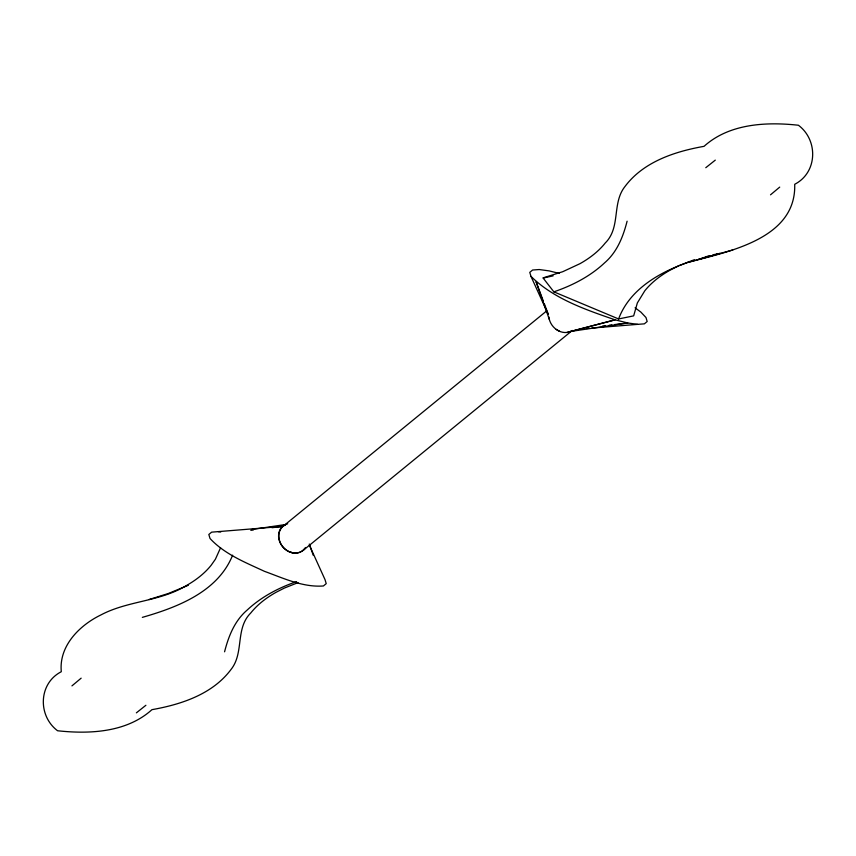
<?xml version="1.0" encoding="UTF-8"?>
<svg xmlns="http://www.w3.org/2000/svg" width="856" height="856" viewBox="0 0 856 856"><rect width="100%" height="100%" fill="white"/><g stroke="black" fill="none" stroke-linecap="round" stroke-linejoin="round"><path stroke-width="1.28" d="M220.581 547.744L215.402 559.225L211.229 565.163A257.142 115.143 14.3 0 1 185.977 585.793C159.772 601.693 127.672 600.687 100.837 614.972C79.394 625.383 58.764 646.055 61.3 671.714C38.413 683.42 37.621 715.798 57.577 730.757C89.698 734.266 126.763 732.447 151.94 709.667C181.183 704.488 212.534 694.248 231.013 669.488C244.356 652.796 234.983 628.572 250.797 612.95A257.142 115.143 14.3 0 1 276.06 592.309L284.31 588.093L298.049 582.626M224.572 651.801C228.541 636.275 234.587 620.803 247.181 610.05C261.198 596.921 278.542 587.826 296.593 581.598M627.106 221.19C623.136 236.716 617.09 252.188 604.486 262.942C590.159 276.381 572.332 285.53 553.853 291.843L543.025 277.9L562.745 271.705L579.951 263.691A257.142 115.143 14.3 0 0 605.203 243.051C621.028 227.429 611.644 203.204 624.987 186.512C643.466 161.752 674.817 151.512 704.06 146.333C729.237 123.553 766.302 121.734 798.423 125.243C818.379 140.202 817.587 172.58 794.7 184.286C796.487 239.166 727.696 251.707 687.732 262.471C659.409 272.294 629.545 289.392 618.599 318.956L553.853 291.843M232.618 555.18C217.948 591.817 177.438 607.289 142.342 617.369M71.947 685.881L81.149 678.166M779.72 187.111L770.518 194.826M705.772 167.712L715.295 160.126M145.894 705.28L136.371 712.855M282.887 526.451L546.652 310.942M303.388 550.205L572.322 330.47M678.284 265.981L670.023 270.207A257.142 115.143 14.3 0 0 644.771 290.837L637.346 302.949L633.665 315.864L618.599 318.956M188.363 585.258L168.268 593.529L149.019 599.542M679.407 265.51L694.409 259.689M709.324 255.623L698.753 259.357L732.8 249.973M687.732 262.471L720.249 253.365L712.995 254.799M567.057 332.428L615.122 319.834L627.769 322.98L637.741 324.349L644.365 323.846L647.168 321.514L645.98 317.512L640.866 312.098L635.077 307.807M548.867 316.923A15.686 13.322 50.7 0 0 570.481 331.475L615.122 319.834C585.44 309.637 553.757 298.798 530.977 276.37L529.778 272.358L532.593 270.025L539.205 269.533L549.178 270.903L559.3 273.417M553.126 275.867L543.293 278.018M570.481 331.475L627.769 322.98L614.512 324.585M251.664 529.543L285.519 524.525M602.581 326.04L605.235 325.719M609.205 325.237L611.858 324.916M250.765 530.281L253.419 529.96M271.983 527.713L282.587 526.419L211.635 532.154L208.832 534.486L210.02 538.488C224.604 554.249 245.319 562.392 264.397 571.305C283.304 578.142 302.853 587.516 323.408 585.975L326.222 583.642L325.023 579.63L309.369 545.122M586.542 328.511L589.163 328.297M591.785 328.083L637.741 324.349M218.259 531.651L220.752 531.993M289.424 551.853L293.137 552.89M556.165 329.367L559.642 331.336M530.977 276.37L548.257 314.452M543.346 301.13L536.081 281.774L549.349 319.502M544.255 303.548L548.343 314.43M309.305 544.042L313.285 555.362M305.624 547.519A15.686 13.322 50.7 0 1 283.143 547.134A15.686 13.322 50.7 0 1 285.818 524.567M300.317 551.96A15.686 13.322 50.7 0 1 280.051 542.608A15.686 13.322 50.7 0 1 287.702 523.797M304.8 548.322A15.686 13.322 50.7 0 1 301.301 551.457"/></g></svg>
